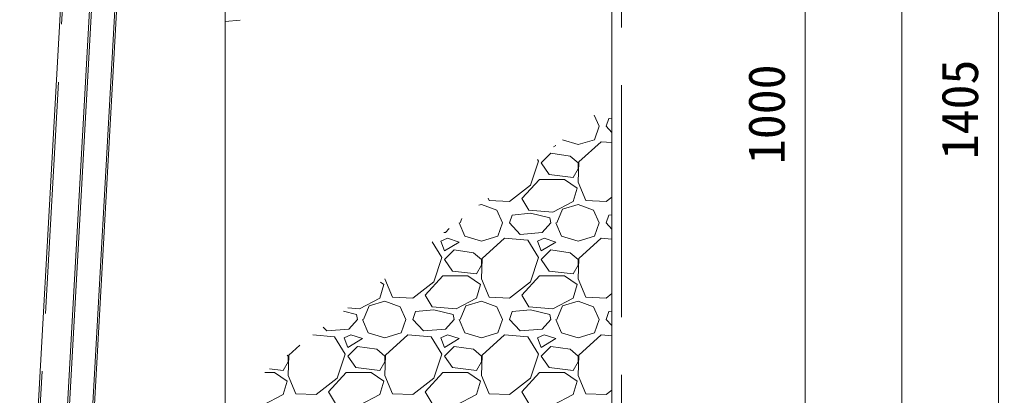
# Model space of a CAD drawing. Units: millimetres at full size, sheet at 1:20; details may follow other scales. Extents: x 0 to 23340, y -4498 to 8520.
# Drawn here: x 8961 to 9467, y 4011 to 4205 of the extents above; entities that cross this region are included whole.
import ezdxf
from ezdxf.enums import TextEntityAlignment as Align

# ---------------------------------------------------------------- set-up
doc = ezdxf.new("R2010")
doc.units = ezdxf.units.MM
doc.header["$LTSCALE"] = 20
doc.linetypes.add('DASHED', pattern=[7.5, 6, -1.5])
for name, color, linetype, lineweight in [('HOLE', 7, 'DASHED', 13), ('KIJUN', 5, 'Continuous', 5), ('SUNPO', 3, 'Continuous', 13), ('ﾊｯﾁﾝｸﾞ', 7, 'Continuous', 5)]:
    doc.layers.add(name, color=color, linetype=linetype, lineweight=lineweight)
doc.styles.add('ＭＳ ゴシック', font='')
doc.styles.get('ＭＳ ゴシック').set_extended_font_data('MS Gothic')

msp = doc.modelspace()

# ---------------------------------------------------------------- linework, layer by layer
at = {"layer": 'HOLE'}
msp.add_lwpolyline([(9067.48, 4328.66), (8989.57, 4322.63), (8961.68, 3823.41), (9067.48, 3790.12)], dxfattribs=at)
at = {"layer": 'KIJUN'}
for p, q in [((9026.2, 4727.2), (8975.1, 3812.57)), ((9027.14, 4726.2), (8976.1, 3812.51))]:
    msp.add_line(p, q, dxfattribs=at)
at = {"layer": 'KIJUN', "color": 7, "lineweight": 13}
msp.add_lwpolyline([(8696.48, 4786.2), (8692.48, 4861.2), (8650.48, 4861.2), (8647.48, 4858.2), (8647.48, 3676.2), (8667.48, 3656.2), (9047.48, 3656.2), (9067.48, 3676.2), (9067.48, 4858.2), (9064.48, 4861.2), (9022.48, 4861.2), (9018.48, 4786.2), (8982.48, 4766.2), (8980.48, 4726.2), (9007.48, 4661.2), (8960.12, 3813.41)], dxfattribs=at)
at = {"layer": 'KIJUN'}
for points in [[(8988.08, 3811.85), (9039.16, 4726.2), (9027.14, 4726.2)], [(8989.08, 3811.79), (9040.22, 4727.2), (9026.2, 4727.2)]]:
    msp.add_lwpolyline(points, dxfattribs=at)
at = {"layer": 'KIJUN', "color": 7, "linetype": 'DASHED', "lineweight": 13}
msp.add_lwpolyline([(8647.48, 4661.2), (8442.48, 4661.2), (8442.48, 3451.2), (9272.48, 3451.2), (9272.48, 4661.2), (9067.48, 4661.2)], dxfattribs=at)
at = {"layer": 'KIJUN', "color": 7, "lineweight": 13}
msp.add_lwpolyline([(9067.48, 4656.2), (9067.48, 3676.2), (9047.48, 3656.2), (8667.48, 3656.2), (8647.48, 3676.2), (8647.48, 4656.2), (8447.48, 4656.2), (8447.48, 3456.2), (9267.48, 3456.2), (9267.48, 4656.2)], close=True, dxfattribs=at)
at = {"layer": 'SUNPO'}
for p, q in [((9417.48, 3656.2), (9417.48, 4861.2)), ((9467.48, 3456.2), (9467.48, 4861.2)), ((9367.48, 4656.2), (9367.48, 3656.2))]:
    msp.add_line(p, q, dxfattribs=at)
at = {"layer": 'ﾊｯﾁﾝｸﾞ'}
for p, q in [((9075.2, 4204.97), (9067.48, 4204.16)), ((9258.35, 4155.73), (9261, 4150)), ((9264.5, 4150), (9266, 4154)), ((9267.48, 4154.16), (9266, 4154)), ((9258.5, 4143), (9261, 4150)), ((9267.48, 4146.74), (9264.5, 4150)), ((9241.92, 4142.88), (9250, 4140.5)), ((9250, 4140.5), (9258.5, 4143)), ((9262, 4142), (9250.5, 4131.5)), ((9267.48, 4141.54), (9262, 4142)), ((9237.41, 4139.35), (9238.5, 4140)), ((9238.5, 4140), (9238.32, 4140.06)), ((9225.5, 4119.5), (9229.5, 4132)), ((9229.5, 4132), (9229.02, 4132.78)), ((9236, 4136), (9231, 4131)), ((9246, 4134.5), (9236, 4136)), ((9250, 4131), (9246, 4134.5)), ((9231, 4131), (9235, 4125)), ((9247.5, 4123.5), (9250, 4128)), ((9250.5, 4131.5), (9250, 4121)), ((9250, 4128), (9250, 4131)), ((9221, 4112.5), (9230, 4122.5)), ((9230, 4122.5), (9243, 4122.5)), ((9235, 4125), (9247.5, 4123.5)), ((9243, 4122.5), (9249.5, 4118)), ((9214.5, 4111), (9225.5, 4119.5)), ((9249.5, 4118), (9247.5, 4111)), ((9250, 4121), (9254, 4111.5)), ((9203.46, 4112.78), (9204, 4111.5)), ((9224.5, 4106.5), (9221, 4112.5)), ((9264.5, 4111), (9267.48, 4113.31)), ((9198.78, 4109.12), (9200, 4109.5)), ((9200, 4109.5), (9208, 4106.5)), ((9204, 4111.5), (9214.5, 4111)), ((9208, 4106.5), (9211, 4100)), ((9237, 4105.5), (9224.5, 4106.5)), ((9247.5, 4111), (9237, 4105.5)), ((9239, 4100), (9242, 4107)), ((9242, 4107), (9250, 4109.5)), ((9250, 4109.5), (9258, 4106.5)), ((9254, 4111.5), (9264.5, 4111)), ((9258, 4106.5), (9261, 4100)), ((9189, 4100), (9189.95, 4102.21)), ((9214.5, 4100), (9216, 4104)), ((9225.5, 4105), (9216, 4104)), ((9235.5, 4102.5), (9225.5, 4105)), ((9236, 4100), (9235.5, 4102.5)), ((9264.5, 4100), (9266, 4104)), ((9267.48, 4104.16), (9266, 4104)), ((9183.33, 4097.03), (9181.5, 4095)), ((9188.5, 4100), (9191.5, 4093)), ((9208.5, 4093), (9211, 4100)), ((9220, 4094), (9214.5, 4100)), ((9236, 4100), (9231.5, 4095)), ((9238.5, 4100), (9241.5, 4093)), ((9258.5, 4093), (9261, 4100)), ((9267.48, 4096.74), (9264.5, 4100)), ((9182.5, 4092), (9179, 4090.5)), ((9181.5, 4095), (9180.64, 4094.92)), ((9188.5, 4090), (9182.5, 4092)), ((9191.5, 4093), (9200, 4090.5)), ((9200, 4090.5), (9208.5, 4093)), ((9212, 4092), (9200.5, 4081.5)), ((9224, 4091), (9212, 4092)), ((9231.5, 4095), (9220, 4094)), ((9232.5, 4092), (9229, 4090.5)), ((9238.5, 4090), (9232.5, 4092)), ((9241.5, 4093), (9250, 4090.5)), ((9250, 4090.5), (9258.5, 4093)), ((9262, 4092), (9250.5, 4081.5)), ((9267.48, 4091.54), (9262, 4092)), ((9179.5, 4082), (9174.52, 4090.14)), ((9179, 4090.5), (9181, 4085.5)), ((9181, 4085.5), (9188.5, 4090)), ((9229.5, 4082), (9224, 4091)), ((9229, 4090.5), (9231, 4085.5)), ((9231, 4085.5), (9238.5, 4090)), ((9175.5, 4069.5), (9179.5, 4082)), ((9186, 4086), (9181, 4081)), ((9196, 4084.5), (9186, 4086)), ((9200, 4081), (9196, 4084.5)), ((9200.5, 4081.5), (9200, 4071)), ((9225.5, 4069.5), (9229.5, 4082)), ((9236, 4086), (9231, 4081)), ((9246, 4084.5), (9236, 4086)), ((9250, 4081), (9246, 4084.5)), ((9250.5, 4081.5), (9250, 4071)), ((9181, 4081), (9185, 4075)), ((9197.5, 4073.5), (9200, 4078)), ((9200, 4078), (9200, 4081)), ((9231, 4081), (9235, 4075)), ((9247.5, 4073.5), (9250, 4078)), ((9250, 4078), (9250, 4081)), ((9171, 4062.5), (9180, 4072.5)), ((9180, 4072.5), (9193, 4072.5)), ((9185, 4075), (9197.5, 4073.5)), ((9193, 4072.5), (9199.5, 4068)), ((9221, 4062.5), (9230, 4072.5)), ((9230, 4072.5), (9243, 4072.5)), ((9235, 4075), (9247.5, 4073.5)), ((9243, 4072.5), (9249.5, 4068)), ((9149.5, 4068), (9147.5, 4061)), ((9147.76, 4069.2), (9149.5, 4068)), ((9150.01, 4070.97), (9154, 4061.5)), ((9164.5, 4061), (9175.5, 4069.5)), ((9199.5, 4068), (9197.5, 4061)), ((9200, 4071), (9204, 4061.5)), ((9214.5, 4061), (9225.5, 4069.5)), ((9249.5, 4068), (9247.5, 4061)), ((9250, 4071), (9254, 4061.5)), ((9147.5, 4061), (9137, 4055.5)), ((9154, 4061.5), (9164.5, 4061)), ((9174.5, 4056.5), (9171, 4062.5)), ((9197.5, 4061), (9187, 4055.5)), ((9204, 4061.5), (9214.5, 4061)), ((9224.5, 4056.5), (9221, 4062.5)), ((9247.5, 4061), (9237, 4055.5)), ((9254, 4061.5), (9264.5, 4061)), ((9264.5, 4061), (9267.48, 4063.31)), ((9137, 4055.5), (9130.88, 4055.99)), ((9139, 4050), (9142, 4057)), ((9142, 4057), (9150, 4059.5)), ((9150, 4059.5), (9158, 4056.5)), ((9158, 4056.5), (9161, 4050)), ((9187, 4055.5), (9174.5, 4056.5)), ((9189, 4050), (9192, 4057)), ((9192, 4057), (9200, 4059.5)), ((9200, 4059.5), (9208, 4056.5)), ((9208, 4056.5), (9211, 4050)), ((9237, 4055.5), (9224.5, 4056.5)), ((9239, 4050), (9242, 4057)), ((9242, 4057), (9250, 4059.5)), ((9250, 4059.5), (9258, 4056.5)), ((9258, 4056.5), (9261, 4050)), ((9135.5, 4052.5), (9128.61, 4054.22)), ((9136, 4050), (9135.5, 4052.5)), ((9164.5, 4050), (9166, 4054)), ((9175.5, 4055), (9166, 4054)), ((9185.5, 4052.5), (9175.5, 4055)), ((9186, 4050), (9185.5, 4052.5)), ((9214.5, 4050), (9216, 4054)), ((9225.5, 4055), (9216, 4054)), ((9235.5, 4052.5), (9225.5, 4055)), ((9236, 4050), (9235.5, 4052.5)), ((9264.5, 4050), (9266, 4054)), ((9267.48, 4054.16), (9266, 4054)), ((9120, 4044), (9118.14, 4046.03)), ((9136, 4050), (9131.5, 4045)), ((9138.5, 4050), (9141.5, 4043)), ((9158.5, 4043), (9161, 4050)), ((9170, 4044), (9164.5, 4050)), ((9186, 4050), (9181.5, 4045)), ((9188.5, 4050), (9191.5, 4043)), ((9208.5, 4043), (9211, 4050)), ((9220, 4044), (9214.5, 4050)), ((9236, 4050), (9231.5, 4045)), ((9238.5, 4050), (9241.5, 4043)), ((9258.5, 4043), (9261, 4050)), ((9267.48, 4046.74), (9264.5, 4050)), ((9124, 4041), (9112.9, 4041.93)), ((9131.5, 4045), (9120, 4044)), ((9129.5, 4032), (9124, 4041)), ((9132.5, 4042), (9129, 4040.5)), ((9138.5, 4040), (9132.5, 4042)), ((9141.5, 4043), (9150, 4040.5)), ((9150, 4040.5), (9158.5, 4043)), ((9162, 4042), (9150.5, 4031.5)), ((9174, 4041), (9162, 4042)), ((9181.5, 4045), (9170, 4044)), ((9179.5, 4032), (9174, 4041)), ((9182.5, 4042), (9179, 4040.5)), ((9188.5, 4040), (9182.5, 4042)), ((9191.5, 4043), (9200, 4040.5)), ((9200, 4040.5), (9208.5, 4043)), ((9212, 4042), (9200.5, 4031.5)), ((9224, 4041), (9212, 4042)), ((9231.5, 4045), (9220, 4044)), ((9229.5, 4032), (9224, 4041)), ((9232.5, 4042), (9229, 4040.5)), ((9238.5, 4040), (9232.5, 4042)), ((9241.5, 4043), (9250, 4040.5)), ((9250, 4040.5), (9258.5, 4043)), ((9262, 4042), (9250.5, 4031.5)), ((9267.48, 4041.54), (9262, 4042)), ((9106.04, 4036.56), (9100.5, 4031.5)), ((9129, 4040.5), (9131, 4035.5)), ((9131, 4035.5), (9138.5, 4040)), ((9136, 4036), (9131, 4031)), ((9146, 4034.5), (9136, 4036)), ((9179, 4040.5), (9181, 4035.5)), ((9181, 4035.5), (9188.5, 4040)), ((9186, 4036), (9181, 4031)), ((9196, 4034.5), (9186, 4036)), ((9229, 4040.5), (9231, 4035.5)), ((9231, 4035.5), (9238.5, 4040)), ((9236, 4036), (9231, 4031)), ((9246, 4034.5), (9236, 4036)), ((9100, 4031), (9099.5, 4031.44)), ((9100.5, 4031.5), (9100, 4021)), ((9100, 4028), (9100, 4031)), ((9125.5, 4019.5), (9129.5, 4032)), ((9131, 4031), (9135, 4025)), ((9150, 4031), (9146, 4034.5)), ((9150.5, 4031.5), (9150, 4021)), ((9150, 4028), (9150, 4031)), ((9175.5, 4019.5), (9179.5, 4032)), ((9181, 4031), (9185, 4025)), ((9200, 4031), (9196, 4034.5)), ((9200.5, 4031.5), (9200, 4021)), ((9200, 4028), (9200, 4031)), ((9225.5, 4019.5), (9229.5, 4032)), ((9231, 4031), (9235, 4025)), ((9250, 4031), (9246, 4034.5)), ((9250.5, 4031.5), (9250, 4021)), ((9250, 4028), (9250, 4031)), ((9097.5, 4023.5), (9100, 4028)), ((9147.5, 4023.5), (9150, 4028)), ((9197.5, 4023.5), (9200, 4028)), ((9247.5, 4023.5), (9250, 4028)), ((9088.07, 4022.5), (9093, 4022.5)), ((9090.43, 4024.35), (9097.5, 4023.5)), ((9093, 4022.5), (9099.5, 4018)), ((9100, 4021), (9104, 4011.5)), ((9121, 4012.5), (9130, 4022.5)), ((9130, 4022.5), (9143, 4022.5)), ((9135, 4025), (9147.5, 4023.5)), ((9143, 4022.5), (9149.5, 4018)), ((9150, 4021), (9154, 4011.5)), ((9171, 4012.5), (9180, 4022.5)), ((9180, 4022.5), (9193, 4022.5)), ((9185, 4025), (9197.5, 4023.5)), ((9193, 4022.5), (9199.5, 4018)), ((9200, 4021), (9204, 4011.5)), ((9221, 4012.5), (9230, 4022.5)), ((9230, 4022.5), (9243, 4022.5)), ((9235, 4025), (9247.5, 4023.5)), ((9243, 4022.5), (9249.5, 4018)), ((9250, 4021), (9254, 4011.5)), ((9099.5, 4018), (9097.5, 4011)), ((9114.5, 4011), (9125.5, 4019.5)), ((9149.5, 4018), (9147.5, 4011)), ((9164.5, 4011), (9175.5, 4019.5)), ((9199.5, 4018), (9197.5, 4011)), ((9214.5, 4011), (9225.5, 4019.5)), ((9249.5, 4018), (9247.5, 4011)), ((9097.5, 4011), (9087, 4005.5)), ((9104, 4011.5), (9114.5, 4011)), ((9124.5, 4006.5), (9121, 4012.5)), ((9147.5, 4011), (9137, 4005.5)), ((9154, 4011.5), (9164.5, 4011)), ((9174.5, 4006.5), (9171, 4012.5)), ((9197.5, 4011), (9187, 4005.5)), ((9204, 4011.5), (9214.5, 4011)), ((9224.5, 4006.5), (9221, 4012.5)), ((9247.5, 4011), (9237, 4005.5)), ((9254, 4011.5), (9264.5, 4011)), ((9264.5, 4011), (9267.48, 4013.31))]:
    msp.add_line(p, q, dxfattribs=at)

# ---------------------------------------------------------------- texts
at = {"layer": 'SUNPO', "style": 'ＭＳ ゴシック'}
for s, p in [('1405', (9447.48, 4158.7)), ('1000', (9347.48, 4156.2))]:
    msp.add_text(s, height=18.99, rotation=90, dxfattribs=at).set_placement(p, align=Align.MIDDLE_CENTER)

doc.saveas('drawing.dxf')
